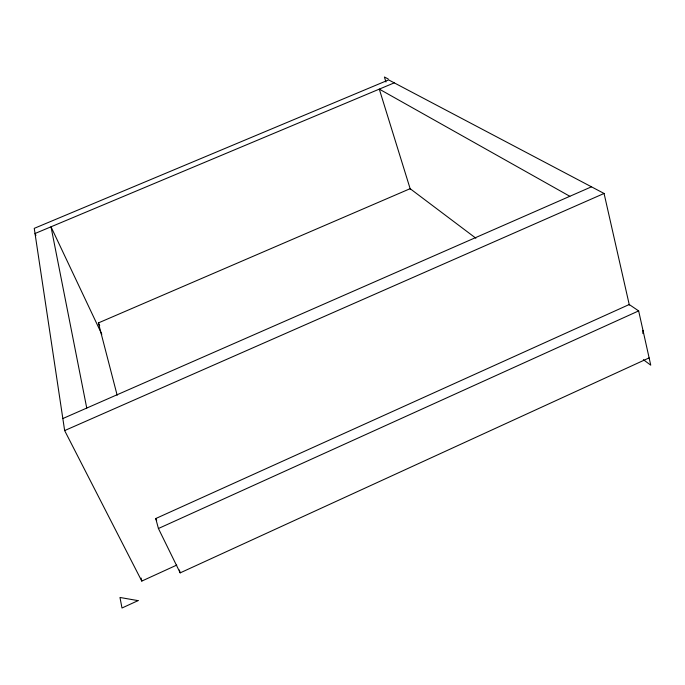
<?xml version="1.0" encoding="UTF-8"?>
<svg xmlns="http://www.w3.org/2000/svg" width="685" height="685" viewBox="0 0 685 685"><rect width="100%" height="100%" fill="white"/><g stroke="black" fill="none" stroke-linecap="round" stroke-linejoin="round"><path stroke-width="1.03" d="M642.847 333.492L642.992 330.375M643.369 359.676L650.75 365.182L638.651 310.904L629.224 304.517L155.743 518.545L158.423 528.512L180.181 572.865L649.123 357.895M629.344 305.065L604.067 193.461L388.643 79.905L34.25 228.353L64.647 430.582L141.778 581.085L176.756 565.082M158.423 528.512L638.651 310.904M62.84 418.544L591.463 186.817M64.647 430.582L604.067 193.461M117.161 395.254L98.409 322.918L410.135 188.683L475.887 238.217M394.243 82.859L35.029 233.508L35.945 235.426M388.249 79.006L384.405 76.994L385.938 81.995M569.834 196.295L379.293 89.118L410.392 189.488M155.743 518.545L156.677 520.454M98.409 322.918L99.693 325.632M101.825 334.323L51.007 226.803L86.747 408.063M179.376 570.031L180.181 572.865M141.093 578.046L141.778 581.085M138.07 600.625L121.99 608.006L119.978 597.474L138.07 600.625"/></g></svg>
